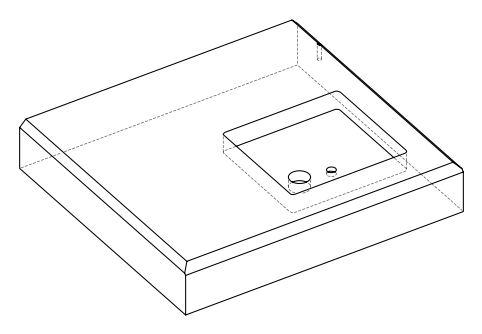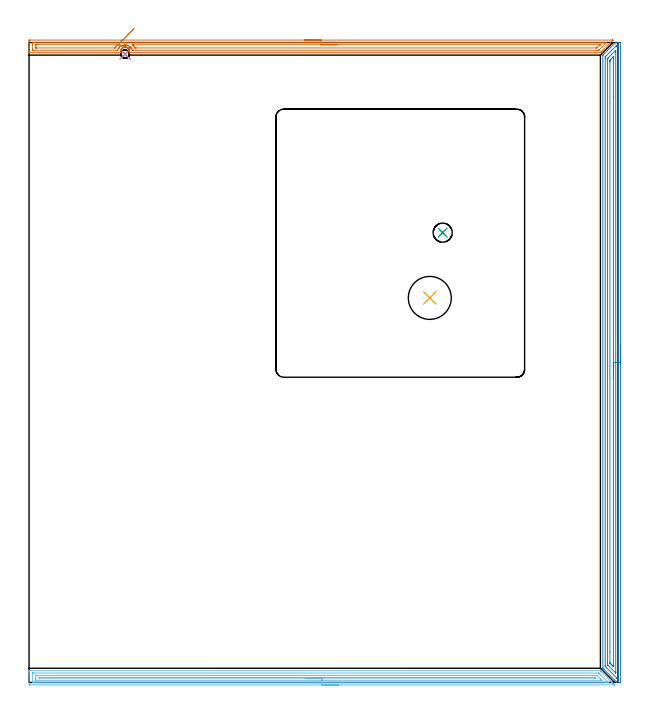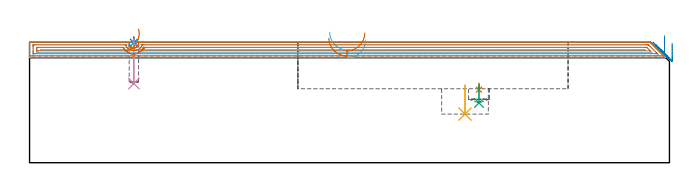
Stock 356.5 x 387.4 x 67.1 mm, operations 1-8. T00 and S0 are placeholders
(PLAN: 9 operations, 5 tool changes, 141.2 min)
(1 SPOT_DRILL | STEP1POCKET | NXT0321_9005460120000 | 0.03 min | 2822 mm3)
(2 SPOT_DRILL_1 | STEP1POCKET_1 | NXT0321_9005460120000 | 0.03 min | 0 mm3)
(3 DRILL_BLIND_HOLE_INTO_CENTER | STEP1POCKET | NXT0301_087 | 0.05 min | 777 mm3)
(4 DRILL_BLIND_HOLE_INTO_CENTER_1 | STEP1POCKET_1 | NXT0301_023 | 0.1 min | 463 mm3)
(5 INDEXABLE_INSERT_DRILL_BLIND_HOLE_FROM_SOLID | STEP1POCKET_2 | UGT0302_005 | 0.07 min | 21219 mm3)
(6 AREA_MILL | FG_CHAMFER_SURFACE | UGT0205_001 | 11.36 min | 13182 mm3)
(7 AREA_MILL_1 | FG_CHAMFER_SURFACE_1 | UGT0205_001 | 8.74 min | 10266 mm3)
(8 AREA_MILL_2 | FG_CHAMFER_SURFACE_2 | UGT0205_001 | 12.45 min | 21259 mm3)
(9 MILL_RECTANGULAR_POCKET | POCKET_RECTANGULAR_STRAIGHT | NXT0201_009 | Follow Part, ap 2, ae 75% | 108.39 min | 615528 mm3)
(TOOL NXT0321_9005460120000 | NC Spot Drill, 142deg, 12mm, Carbide, Uncoated | D12 PA142 FL30 Z2)
(TOOL NXT0301_087 | Carbide Drill 11.6mm [860.1-1160-058A1-MM 2214] | D11.6 PA140 FL72 Z2)
(TOOL NXT0301_023 | Carbide Drill 5.2mm [860.1-0520-016A1-MM 2214] | D5.2 PA140 FL28 Z2)
(TOOL UGT0302_005 | Indexable Insert Drill 26mm | D26 PA180 FL50 Z2)
(TOOL UGT0205_001 | Chamfer Mill 20 x 3 x 45 deg. | D20 FL50 Z2)
(TOOL NXT0201_009 | ENDMILL 8mm [2P460-0800-NA 1630] | D8 FL26 Z6)
(OP 1 SPOT_DRILL)
G17 G21 G94 G90
T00 M6
G54
G17 G0 G90 X250.4 Y272.3 S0 M3
G43 Z77.1 H0
G94 G81 G98 Z40.701 F250. R44.2
G80
M5
M2
(OP 2 SPOT_DRILL_1)
G17 G21 G94 G90
T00 M6
G54
G17 G0 G90 X58.1 Y380.4 S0 M3
G43 Z77.1 H0
G94 G81 G98 Z66.876 F250. R70.1
G80
M5
M2
(OP 3 DRILL_BLIND_HOLE_INTO_CENTER)
G17 G21 G94 G90
T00 M6
G54
G17 G0 G90 X250.4 Y272.3 S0 M3
G43 Z77.1 H1
G94 G81 G98 Z33.3 F250. R43.2
G80
M5
M2
(OP 4 DRILL_BLIND_HOLE_INTO_CENTER_1)
G17 G21 G94 G90
T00 M6
G54
G17 G0 G90 X58.1 Y380.4 S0 M3
G43 Z77.1 H1
G94 G81 G98 Z44.1 F250. R69.1
G80
M5
M2
(OP 5 INDEXABLE_INSERT_DRILL_BLIND_HOLE_FROM_SOLID)
G17 G21 G94 G90
T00 M6
G54
G17 G0 G90 X242.6 Y232.8 S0 M3
G43 Z77.1 H0
G94 G81 G98 Z27.1 F250. R43.2
G80
M5
M2
(OP 6 AREA_MILL)
G17 G21 G94 G90
T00 M6
G54
G17 G0 G90 X187.25 Y-1.5 S1061 M3
G43 Z77.1 H0
Z68.5
G94 G1 X187.212 Z67.628 F250.
X187.098 Z66.764
X186.909 Z65.912
X186.647 Z65.08
X186.313 Z64.274
X185.91 Z63.5
X185.442 Z62.764
X184.91 Z62.072
X184.321 Z61.429
X183.678 Z60.84
X182.986 Z60.308
X182.25 Z59.84
X181.476 Z59.437
X180.67 Z59.103
X179.838 Z58.841
X178.987 Z58.652
X178.122 Z58.538
X177.25 Z58.5
X0.631
X0.264 Y-1.497 Z58.502
X0.01 Y-1.493 Z58.505
X0. Y-1.138 Z58.86
Y4.113 Z64.107
Y5.503 Z65.499
Y5.863 Z65.858
Y6.582 Z66.582
Y6.802 Z66.802
X0.003 Y6.954 Z66.946
X0.01 Y7.098 Z67.089
X0.184 Y7.1 Z67.1
X345.821
X345.894 Y7.096 Z67.09
X345.94 Y7.058 Z67.054
X346.238 Y6.762 Z66.762
X352.256 Y0.745 Z60.743
X352.39 Y0.612 Z60.608
X352.528 Y0.473 Z60.471
X352.684 Y0.317 Z60.315
X352.827 Y0.175 Z60.17
X352.975 Y0.026 Z60.024
X353.113 Y-0.111 Z59.886
X353.265 Y-0.263 Z59.732
X353.422 Y-0.421 Z59.577
X353.541 Y-0.54 Z59.458
X353.703 Y-0.7 Z59.294
X354.23 Y-1.229 Z58.77
X354.303 Y-1.303 Z58.697
X354.465 Y-1.469 Z58.529
X354.483 Y-1.494 Z58.504
X354.465 Y-1.499 Z58.499
X177.25 Y-1.5 Z58.5
Y-0.086 Z59.914
X2.238 Y-0.085 Z59.915
X2.061 Y-0.082 Z59.918
X2.019 Y-0.079 Z59.921
X2.009 Y-0.076 Z59.924
X2.006 Y-0.063 Z59.937
X2.003 Y-0.028 Z59.972
X2. Y0.147 Z60.147
Y5.398 Z65.398
X2.003 Y5.535 Z65.535
X2.007 Y5.644 Z65.644
X2.01 Y5.675 Z65.675
X2.021 Y5.679 Z65.679
X2.063 Y5.681 Z65.681
X2.419 Y5.685 Z65.685
X2.601 Y5.686 Z65.686
X344.57 Y5.685 Z65.685
X344.748 Y5.684 Z65.684
X344.836 Y5.681 Z65.681
X344.855 Y5.679 Z65.679
X344.876 Y5.663 Z65.663
X344.926 Y5.621 Z65.621
X345.562 Y4.988 Z64.988
X345.821 Y4.73 Z64.73
X349.937 Y0.612 Z60.612
X350.292 Y0.255 Z60.255
X350.566 Y-0.028 Z59.972
X350.606 Y-0.079 Z59.921
X350.512 Y-0.081 Z59.919
X350.292 Y-0.084 Z59.916
X350.111 Y-0.085 Z59.915
X349.398 Y-0.086 Z59.914
X177.25
Y1.328 Z61.328
X4.37 Y1.329 Z61.329
X4.208 Y1.331 Z61.331
X4.046 Y1.334 Z61.334
X4.01 Y1.336 Z61.336
X4.006 Y1.366 Z61.366
X4.003 Y1.42 Z61.42
X4.001 Y1.487 Z61.487
X4. Y1.691 Z61.691
Y3.238 Z63.238
Y3.441 Z63.441
X4.004 Y4.113 Z64.113
X4.007 Y4.214 Z64.214
X4.01 Y4.259 Z64.259
X4.052 Y4.265 Z64.265
X4.208 Y4.267 Z64.267
X4.94 Y4.271 Z64.271
X5.102 Y4.272 Z64.272
X343.138 Y4.271 Z64.271
X343.3 Y4.27 Z64.27
X343.625 Y4.266 Z64.266
X343.827 Y4.262 Z64.262
X343.879 Y4.214 Z64.214
X343.987 Y4.113 Z64.113
X345.821 Y2.28 Z62.28
X346.609 Y1.487 Z61.487
X346.715 Y1.375 Z61.375
X346.735 Y1.335 Z61.335
X345.821 Y1.329 Z61.329
X177.25 Y1.328 Z61.328
Y2.743 Z62.743
X6.385
X6.327 Y2.744 Z62.744
X6.209 Y2.746 Z62.746
X6.01 Y2.753 Z62.753
X6.009 Y2.8 Z62.8
X6.01 Y2.847 Z62.847
X6.209 Y2.854 Z62.854
X6.327 Y2.856 Z62.856
X13.862 Y2.857 Z62.857
X342.244
X342.636 Y2.854 Z62.854
X342.748 Y2.85 Z62.85
X342.793 Y2.846 Z62.846
X342.844 Y2.796 Z62.796
X342.885 Y2.754 Z62.754
X342.807 Y2.748 Z62.748
X342.747 Y2.745 Z62.745
X342.632 Y2.743 Z62.743
X342.244
X177.25
X176.378 Z62.781
X175.514 Z62.895
X174.662 Z63.083
X173.83 Z63.346
X173.024 Z63.68
X172.25 Z64.082
X171.514 Z64.551
X170.822 Z65.082
X170.179 Z65.672
X169.59 Z66.315
X169.059 Z67.007
X168.59 Z67.743
X168.187 Z68.517
X167.853 Z69.322
X167.591 Z70.155
X167.402 Z71.006
X167.288 Z71.871
X167.25 Z72.743
G0 Z77.1
M5
M2
(OP 7 AREA_MILL_1)
G17 G21 G94 G90
T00 M6
G54
G17 G0 G90 X166.75 Y388.9 S1061 M3
G43 Z77.1 H0
Z69.5
G94 G1 X166.788 Z68.628 F250.
X166.902 Z67.764
X167.091 Z66.912
X167.353 Z66.08
X167.687 Z65.274
X168.09 Z64.5
X168.558 Z63.764
X169.089 Z63.072
X169.679 Z62.429
X170.322 Z61.84
X171.014 Z61.308
X171.75 Z60.84
X172.524 Z60.437
X173.33 Z60.103
X174.162 Z59.841
X175.013 Z59.652
X175.878 Z59.538
X176.75 Z59.5
X353.352
X353.384 Y388.899 Z59.499
X353.476 Y388.892
X353.483 Y388.89 Z59.5
X353.455 Y388.851 Z59.54
X353.319 Y388.719 Z59.679
X346.614 Y382.013 Z66.385
X346.215 Y381.614 Z66.784
X346.167 Y381.566 Z66.832
X345.985 Y381.386 Z67.011
X345.895 Y381.303 Z67.089
X345.72 Y381.3 Z67.1
X61.421
X60.642 Y381.305 Z67.091
X60.646 Y381.371 Z67.026
X60.662 Y381.566 Z66.831
X60.686 Y381.817 Z66.581
X60.662 Y382.263 Z66.135
X60.619 Y382.485 Z65.913
X60.589 Y382.643 Z65.756
X60.527 Y382.804 Z65.596
X60.498 Y382.878 Z65.519
X60.489 Y382.902 Z65.496
X60.369 Y383.152 Z65.242
X60.243 Y383.357 Z65.037
X60.232 Y383.374 Z65.021
X60.08 Y383.573 Z64.827
X60.072 Y383.584 Z64.816
X59.891 Y383.774 Z64.626
X59.87 Y383.793 Z64.607
X59.695 Y383.948 Z64.451
X59.633 Y383.994 Z64.405
X59.564 Y384.045 Z64.354
X59.385 Y384.155 Z64.244
X59.197 Y384.252 Z64.147
X59.066 Y384.306 Z64.093
X59.002 Y384.333 Z64.066
X58.802 Y384.397 Z64.
X58.739 Y384.411 Z63.985
X58.581 Y384.448 Z63.949
X58.429 Y384.47 Z63.928
X58.358 Y384.479 Z63.915
X58.345 Z63.914
X58.309 Y384.48 Z63.911
X58.188 Y384.488 Z63.904
X58.134 Y384.49 Z63.899
X58.068 Y384.487 Z63.9
X57.968 Y384.486 Z63.908
X57.908 Y384.484 Z63.91
X57.839 Y384.475 Z63.917
X57.813 Y384.473 Z63.921
X57.678 Y384.458 Z63.939
X57.515 Y384.425 Z63.974
X57.452 Y384.411 Z63.987
X57.398 Y384.394 Z64.004
X57.231 Y384.344 Z64.055
X57.014 Y384.258 Z64.142
X56.821 Y384.157 Z64.241
X56.653 Y384.051 Z64.344
X56.639 Y384.043 Z64.352
X56.51 Y383.938 Z64.458
X56.369 Y383.822 Z64.574
X56.191 Y383.647 Z64.748
X56.121 Y383.58 Z64.817
X56.057 Y383.494 Z64.904
X55.967 Y383.373 Z65.024
X55.957 Y383.357 Z65.04
X55.83 Y383.154 Z65.244
X55.725 Y382.94 Z65.459
X55.641 Y382.721 Z65.679
X55.577 Y382.495 Z65.905
X55.538 Y382.264 Z66.136
X55.514 Y381.818 Z66.582
X55.538 Y381.563 Z66.836
X55.555 Y381.372 Z67.027
X55.559 Y381.307 Z67.093
X55.163 Y381.3 Z67.1
X0.18
X0.01 Y381.303 Z67.088
X0.003 Y381.425 Z66.967
X0. Y381.553 Z66.846
Y381.781 Z66.618
Y382.485 Z65.909
Y383.709 Z64.688
Y384.228 Z64.166
Y384.84 Z63.555
Y388.327 Z60.071
X0.004 Y388.586 Z59.811
X0.01 Y388.894 Z59.504
X0.308 Y388.898 Z59.501
X0.627 Y388.9 Z59.5
X176.75
Y387.486 Z60.914
X349.101 Y387.485 Z60.915
X349.296
X349.535 Y387.482 Z60.918
X349.606 Y387.479 Z60.921
X349.578 Y387.44 Z60.96
X349.405 Y387.258 Z61.142
X349.296 Y387.146 Z61.254
X345.056 Y382.907 Z65.493
X344.963 Y382.816 Z65.584
X344.899 Y382.756 Z65.644
X344.862 Y382.723 Z65.677
X344.826 Y382.721 Z65.679
X344.588 Y382.717 Z65.683
X343.932 Y382.715 Z65.685
X343.697 Y382.714 Z65.686
X63.209 Y382.715 Z65.685
X62.973
X62.734 Y382.719 Z65.681
X62.622 Y382.721 Z65.679
X62.584 Y382.818 Z65.582
X62.534 Y382.954 Z65.446
X62.427 Y383.247 Z65.153
X62.378 Y383.357 Z65.043
X62.315 Y383.493 Z64.907
X62.042 Y383.962 Z64.438
X61.842 Y384.228 Z64.172
X61.645 Y384.451 Z63.949
X61.421 Y384.674 Z63.726
X61.19 Y384.877 Z63.523
X60.883 Y385.1 Z63.3
X60.527 Y385.308 Z63.092
X60.11 Y385.506 Z62.894
X59.633 Y385.677 Z62.723
X59.284 Y385.767 Z62.633
X58.864 Y385.849 Z62.551
X58.796 Y385.859 Z62.541
X58.739 Y385.865 Z62.535
X58.326 Y385.896 Z62.504
X57.915 Y385.903 Z62.497
X57.898
X57.845 Y385.9 Z62.5
X57.453 Y385.86 Z62.54
X57.116 Y385.81 Z62.59
X57.041 Y385.797 Z62.604
X56.951 Y385.775 Z62.625
X56.411 Y385.627 Z62.773
X56.057 Y385.492 Z62.908
X55.785 Y385.365 Z63.035
X55.319 Y385.1 Z63.3
X55.225 Y385.039 Z63.361
X55.163 Y384.993 Z63.407
X54.744 Y384.637 Z63.763
X54.352 Y384.228 Z64.172
X54.314 Y384.185 Z64.215
X54.269 Y384.125 Z64.275
X53.967 Y383.651 Z64.749
X53.824 Y383.357 Z65.043
X53.702 Y383.038 Z65.362
X53.637 Y382.846 Z65.554
X53.603 Y382.749 Z65.651
X53.592 Y382.721 Z65.679
X53.579 Y382.719 Z65.681
X53.539 Y382.717 Z65.683
X53.375 Y382.715 Z65.685
X3.074 Y382.714 Z65.686
X2.415 Y382.715 Z65.685
X2.177 Y382.717 Z65.683
X2.058 Y382.721 Z65.679
X2.009 Y382.726 Z65.674
X2.007 Y382.752 Z65.648
X2.002 Y382.888 Z65.512
X2. Y383.357 Z65.043
Y383.762 Z64.638
Y386.377 Z62.023
Y386.843 Z61.557
X2.002 Y387.246 Z61.154
X2.008 Y387.383 Z61.017
X2.013 Y387.479 Z60.921
X2.086 Y387.48 Z60.92
X2.415 Y387.484 Z60.916
X2.651 Y387.485 Z60.915
X3.309 Y387.486 Z60.914
X176.75
Y386.072 Z62.328
X345.618 Y386.071 Z62.329
X345.66 Y386.07 Z62.33
X345.72 Y386.067 Z62.333
X345.74 Y386.066 Z62.334
X345.735 Y386.046 Z62.354
X345.72 Y386.022 Z62.378
X345.696 Y385.995 Z62.405
X345.672 Y385.972 Z62.428
X343.931 Y384.23 Z64.17
X343.828 Y384.139 Z64.261
X343.448 Y384.132 Z64.268
X343.243 Y384.129 Z64.271
X64.997
X64.204 Y384.13 Z64.27
X64.155 Y384.133 Z64.267
X64.133 Y384.135 Z64.265
X64.103 Y384.156 Z64.244
X64.058 Y384.228 Z64.172
X63.998 Y384.331 Z64.069
X63.883 Y384.515 Z63.885
X63.764 Y384.684 Z63.716
X63.601 Y384.901 Z63.499
X63.43 Y385.1 Z63.3
X63.209 Y385.336 Z63.064
X62.877 Y385.651 Z62.749
X62.7 Y385.804 Z62.596
X62.385 Y386.048 Z62.352
X62.368 Y386.063 Z62.337
X62.39 Y386.065 Z62.335
X62.799 Y386.07 Z62.33
X63.004 Y386.071 Z62.329
X176.75 Y386.072 Z62.328
X177.621 Z62.366
X178.486 Z62.48
X179.338 Z62.669
X180.17 Z62.932
X180.976 Z63.265
X181.75 Z63.668
X182.486 Z64.137
X183.178 Z64.668
X183.821 Z65.257
X184.41 Z65.901
X184.941 Z66.593
X185.41 Z67.328
X185.813 Z68.102
X186.147 Z68.908
X186.409 Z69.74
X186.598 Z70.592
X186.712 Z71.457
X186.75 Z72.328
G0 Z77.1
X63.662 Y395.939
Z64.716
G1 X63.285 Y395.56 Z64.027
X62.867 Y395.14 Z63.387
X62.41 Y394.682 Z62.801
X61.92 Y394.19 Z62.274
X61.399 Y393.667 Z61.809
X60.851 Y393.117 Z61.411
X60.281 Y392.544 Z61.081
X59.693 Y391.954 Z60.824
X59.091 Y391.35 Z60.64
X58.48 Y390.737 Z60.53
X57.865 Y390.119 Z60.497
X57.25 Y389.502 Z60.54
X56.64 Y388.889 Z60.659
X56.039 Y388.287 Z60.852
X55.453 Y387.698 Z61.119
X54.886 Y387.129 Z61.457
X54.341 Y386.582 Z61.865
X53.824 Y386.063 Z62.337
X53.815 Y386.054 Z62.346
X53.787 Y386.03 Z62.37
X53.715 Y385.972 Z62.428
X53.531 Y385.819 Z62.581
X53.375 Y385.687 Z62.713
X53.063 Y385.404 Z62.996
X52.773 Y385.1 Z63.3
X52.637 Y384.953 Z63.447
X52.481 Y384.752 Z63.648
X52.09 Y384.168 Z64.232
X52.073 Y384.145 Z64.255
X51.996 Y384.136 Z64.264
X51.792 Y384.131 Z64.269
X51.689 Y384.129 Z64.271
X4.306
X4.203 Y384.13 Z64.27
X4.101 Y384.132 Z64.268
X4.035 Y384.135 Z64.265
X4.009 Y384.143 Z64.257
X4.007 Y384.163 Z64.237
X4.003 Y384.228 Z64.172
X4. Y384.426 Z63.974
Y385.1 Z63.3
X4.001 Y385.298 Z63.102
X4.008 Y385.972 Z62.428
X4.01 Y386.064 Z62.336
X4.104 Y386.068 Z62.332
X4.203 Y386.07 Z62.33
X4.995 Y386.071 Z62.329
X5.097 Y386.072 Z62.328
X53.477 Y386.071 Z62.329
X53.682 Y386.068 Z62.332
X53.816 Y386.065 Z62.335
X53.824 Y386.063 Z62.337
X54.629 Y385.846 Z62.594
X55.409 Y385.635 Z62.922
X56.159 Y385.433 Z63.319
X56.873 Y385.24 Z63.783
X57.545 Y385.059 Z64.309
X58.17 Y384.891 Z64.894
X58.743 Y384.736 Z65.533
X59.261 Y384.597 Z66.221
X59.718 Y384.473 Z66.953
X60.112 Y384.367 Z67.724
X60.44 Y384.278 Z68.528
X60.699 Y384.209 Z69.358
X60.887 Y384.158 Z70.208
X61.003 Y384.127 Z71.073
X61.046 Y384.115 Z71.944
X61.015 Y384.123 Z72.816
X60.911 Y384.151 Z73.681
X60.735 Y384.199 Z74.534
G0 Z77.1
M5
M2
(OP 8 AREA_MILL_2)
G17 G21 G94 G90
T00 M6
G54
G17 G0 G90 X358. Y203.7 S1061 M3
G43 Z77.1 H0
Z66.5
G94 G1 Y203.662 Z65.629 F250.
Y203.548 Z64.764
Y203.359 Z63.912
Y203.097 Z63.08
Y202.763 Z62.274
Y202.36 Z61.5
Y201.892 Z60.764
Y201.36 Z60.072
Y200.771 Z59.429
Y200.128 Z58.84
Y199.436 Z58.309
Y198.7 Z57.84
Y197.926 Z57.437
Y197.12 Z57.103
Y196.288 Z56.841
Y195.437 Z56.652
Y194.572 Z56.538
Y193.7 Z56.5
Y0.396
X357.997 Y0.178 Z56.503
X357.991 Y0.003 Z56.505
X357.899 Y0. Z56.597
X357.548 Z56.947
X356.845 Z57.655
X356.489 Z58.011
X356.015 Y0.001 Z58.477
X355.999 Y0.01 Z58.494
X355.933 Y0.064 Z58.561
X355.821 Y0.178 Z58.678
X348.151 Y7.848 Z66.347
X347.49 Y8.509 Z67.008
X347.405 Y8.606 Z67.091
X347.4 Y8.67 Z67.1
Y379.624
X347.403 Y379.794 Z67.089
X347.561 Y379.962 Z66.938
X354.999 Y387.399 Z59.499
X356.096 Y387.4 Z58.403
X356.667 Z57.829
X357.899 Z56.598
X357.991 Y387.397 Z56.506
X358. Y386.993 Z56.5
Y193.7
X356.586 Z57.914
Y2.413
X356.584 Y2.068 Z57.916
X356.581 Y2.026 Z57.919
X356.579 Y2.011 Z57.921
X356.572 Y2.009 Z57.928
X356.53 Y2.007 Z57.97
X356.476 Y2.01 Z58.024
X356.439 Y2.022 Z58.061
X356.383 Y2.074 Z58.117
X356.268 Y2.184 Z58.232
X356.037 Y2.413 Z58.463
X355.785 Y2.664 Z58.715
X349.615 Y8.835 Z64.885
X348.889 Y9.564 Z65.611
X348.84 Y9.62 Z65.66
X348.821 Y9.645 Z65.679
X348.819 Y9.666 Z65.681
X348.816 Y9.767 Z65.684
X348.815 Y9.97 Z65.685
X348.814 Y10.376 Z65.686
X348.815 Y377.836 Z65.685
X348.819 Y378.643 Z65.681
X348.821 Y378.73 Z65.679
X349.206 Y379.144 Z65.294
X349.673 Y379.624 Z64.827
X355.037 Y384.987 Z59.463
X355.418 Y385.359 Z59.082
X355.441 Y385.379 Z59.059
X355.481 Y385.39 Z59.019
X355.582 Y385.394 Z58.918
X355.785 Y385.398 Z58.715
X356.26 Y385.4 Z58.24
X356.485 Y385.399 Z58.015
X356.518 Y385.398 Z57.982
X356.552 Y385.395 Z57.948
X356.575 Y385.391 Z57.925
X356.579 Y385.366 Z57.921
X356.585 Y385.07 Z57.915
Y384.987
X356.586 Y193.7 Z57.914
X355.171 Z59.329
Y5.832
X355.17 Y5.796 Z59.33
X355.167 Y5.763 Z59.333
X355.164 Y5.747 Z59.336
X355.121 Y5.787 Z59.379
X354.911 Y5.988 Z59.589
X350.442 Y10.458 Z64.058
X350.386 Y10.516 Z64.114
X350.271 Y10.64 Z64.229
X350.235 Y10.684 Z64.265
X350.233 Y10.697 Z64.267
X350.23 Y10.728 Z64.27
X350.229 Y11.352 Z64.271
Y11.623
Y377.214
X350.231 Y377.525 Z64.269
X350.234 Y377.68 Z64.266
X350.235 Y377.715 Z64.265
X350.259 Y377.748 Z64.241
X350.338 Y377.836 Z64.162
X350.417 Y377.917 Z64.083
X350.496 Y377.997 Z64.004
X354.904 Y382.404 Z59.596
X354.953 Y382.451 Z59.547
X355.051 Y382.54 Z59.449
X355.165 Y382.637 Z59.335
X355.167 Y382.577 Z59.333
X355.17 Y382.305 Z59.33
X355.171 Y382.034 Z59.329
Y381.412
Y193.7
X353.757 Z60.743
Y10.458
X353.754 Y9.836 Z60.746
X353.75 Y9.627 Z60.75
X353.746 Y9.614 Z60.754
X353.669 Y9.686 Z60.831
X353.543 Y9.808 Z60.957
X352.891 Y10.458 Z61.609
X352.259 Y11.09 Z62.241
X351.998 Y11.352 Z62.502
X351.73 Y11.627 Z62.77
X351.655 Y11.706 Z62.845
X351.65 Y11.744 Z62.85
X351.647 Y11.821 Z62.853
X351.644 Y11.976 Z62.856
X351.643 Y18.475 Z62.857
Y375.779
X351.644 Y376.048 Z62.856
X351.649 Y376.668 Z62.851
X351.723 Y376.762 Z62.777
X351.894 Y376.942 Z62.606
X352.52 Y377.572 Z61.98
X353.141 Y378.192 Z61.359
X353.408 Y378.459 Z61.092
X353.683 Y378.73 Z60.817
X353.703 Y378.743 Z60.797
X353.75 Y378.73 Z60.75
X353.753 Y378.46 Z60.747
X353.756 Y378.106 Z60.744
X353.757 Y354.272 Z60.743
Y193.7
Y192.828 Z60.781
Y191.964 Z60.895
Y191.112 Z61.083
Y190.28 Z61.346
Y189.474 Z61.68
Y188.7 Z62.082
Y187.964 Z62.551
Y187.272 Z63.082
Y186.629 Z63.672
Y186.04 Z64.315
Y185.509 Z65.007
Y185.04 Z65.743
Y184.637 Z66.517
Y184.303 Z67.323
Y184.041 Z68.155
Y183.852 Z69.006
Y183.738 Z69.871
Y183.7 Z70.743
G0 Z77.1
M5
M2
